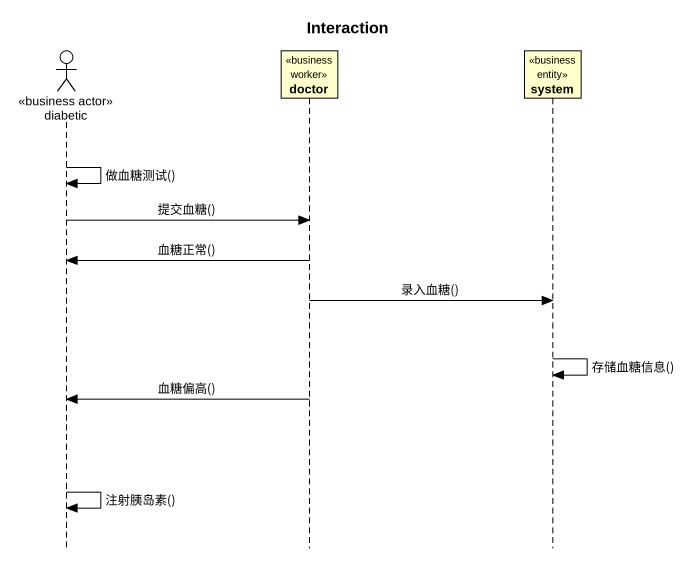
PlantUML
@startuml
title Interaction
hide footbox
actor diabetic <<business actor>>
participant doctor <<business worker>>
participant system <<business entity>>

diabetic -> diabetic : 做血糖测试()
diabetic -> doctor : 提交血糖()
doctor -> diabetic : 血糖正常()
doctor -> system : 录入血糖()
system -> system : 存储血糖信息()
doctor -> diabetic : 血糖偏高()
diabetic -> diabetic : 注射胰岛素()
@enduml
